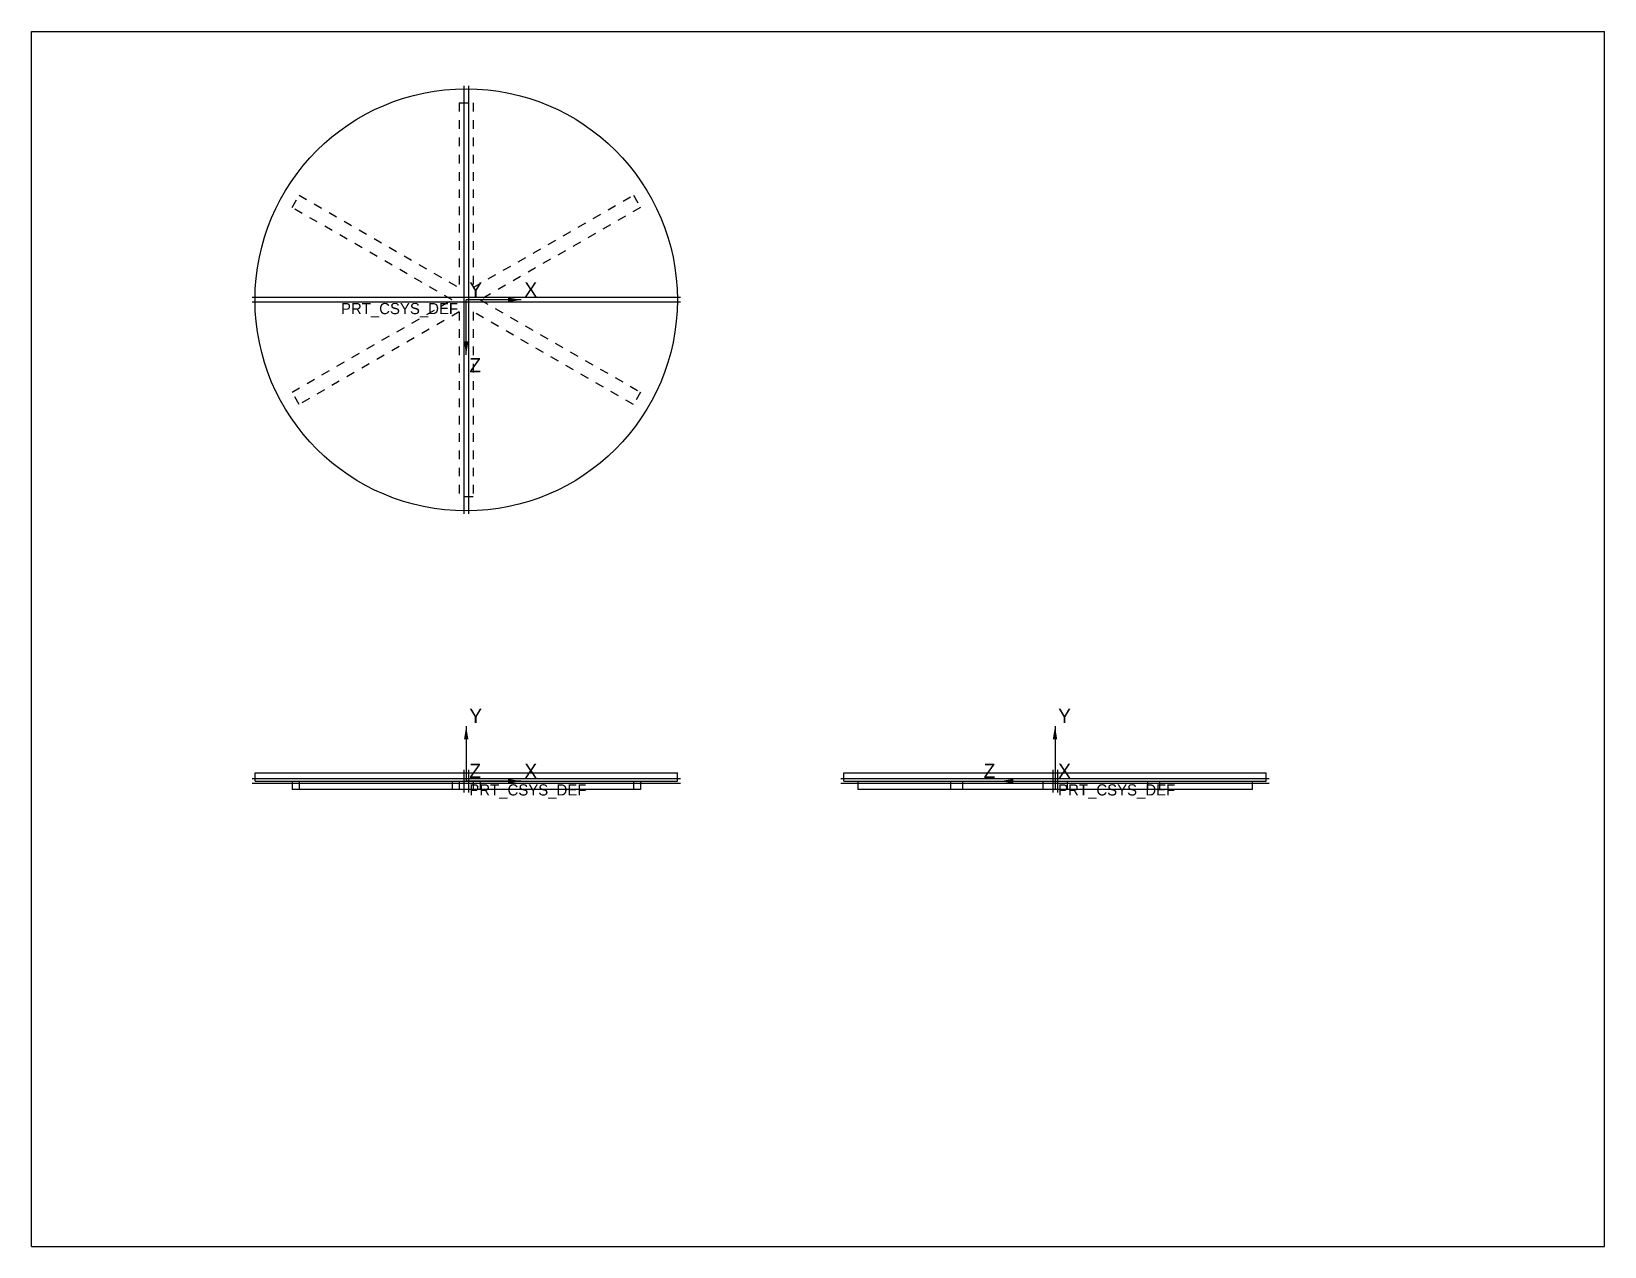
# Model space of a CAD drawing. Header units: inches. Extents: x 0 to 22, y 0 to 17.
import ezdxf

# ---------------------------------------------------------------- set-up
doc = ezdxf.new("R2010")
doc.units = ezdxf.units.IN
doc.header["$LTSCALE"] = 1.21
doc.header["$MEASUREMENT"] = 0
doc.linetypes.add('HIDDEN', pattern=[0.2, 0.1, -0.1])
doc.layers.get('0').update_dxf_attribs({"linetype": 'CONTINUOUS'})
for name, color, linetype in [('01___PRT_ALL_DTM_PLN', 7, 'CONTINUOUS'), ('02___PRT_ALL_AXES', 7, 'CONTINUOUS'), ('05___PRT_ALL_DTM_CSYS', 7, 'CONTINUOUS'), ('DEFAULT_2', 8, 'HIDDEN')]:
    doc.layers.add(name, color=color, linetype=linetype)
doc.styles.get("Standard").update_dxf_attribs({"font": 'ar_wgl__.ttf'})

msp = doc.modelspace()

# ---------------------------------------------------------------- linework, layer by layer
at = {"color": 7, "linetype": 'CONTINUOUS'}
for p, q in [((0, 0), (0, 17)), ((0, 17), (22, 17)), ((22, 0), (22, 17)), ((3.644, 6.511), (3.644, 6.393)), ((8.516, 6.393), (3.644, 6.393)), ((3.743, 6.511), (3.743, 6.393)), ((5.982, 6.511), (5.982, 6.393)), ((6.179, 6.511), (6.179, 6.393)), ((8.418, 6.511), (8.418, 6.393)), ((8.516, 6.511), (8.516, 6.393)), ((11.559, 6.511), (11.559, 6.393)), ((17.071, 6.393), (11.559, 6.393)), ((12.852, 6.511), (12.852, 6.393)), ((13.022, 6.511), (13.022, 6.393)), ((14.315, 6.511), (14.315, 6.393)), ((15.607, 6.511), (15.607, 6.393)), ((15.778, 6.511), (15.778, 6.393)), ((17.071, 6.511), (17.071, 6.393)), ((0, 0), (22, 0))]:
    msp.add_line(p, q, dxfattribs=at)
at = {"layer": '01___PRT_ALL_DTM_PLN', "color": 9, "linetype": 'CONTINUOUS'}
for p, q in [((6.047, 16.24), (6.047, 10.251)), ((9.075, 13.278), (3.086, 13.278)), ((6.047, 6.671), (6.047, 6.351)), ((14.348, 6.671), (14.348, 6.351)), ((9.075, 6.478), (3.086, 6.478)), ((17.309, 6.478), (11.32, 6.478))]:
    msp.add_line(p, q, dxfattribs=at)
at = {"layer": '01___PRT_ALL_DTM_PLN', "color": 7, "linetype": 'CONTINUOUS'}
for p, q in [((6.113, 16.24), (6.113, 10.251)), ((9.075, 13.212), (3.086, 13.212)), ((6.113, 6.671), (6.113, 6.351)), ((14.282, 6.671), (14.282, 6.351)), ((9.075, 6.544), (3.086, 6.544)), ((17.309, 6.544), (11.32, 6.544))]:
    msp.add_line(p, q, dxfattribs=at)
at = {"layer": '02___PRT_ALL_AXES', "color": 7, "linetype": 'CONTINUOUS'}
for p, q in [((3.127, 6.511), (3.127, 6.629)), ((3.127, 6.629), (9.033, 6.629)), ((9.033, 6.511), (9.033, 6.629)), ((11.362, 6.511), (11.362, 6.629)), ((11.362, 6.629), (17.267, 6.629)), ((17.267, 6.511), (17.267, 6.629)), ((3.127, 6.511), (9.033, 6.511)), ((11.362, 6.511), (17.267, 6.511))]:
    msp.add_line(p, q, dxfattribs=at)
msp.add_circle((6.08, 13.245), 2.953, dxfattribs=at)
at = {"layer": '05___PRT_ALL_DTM_CSYS', "color": 7, "linetype": 'CONTINUOUS', "true_color": 0xff3333}
for p, q in [((6.85, 13.245), (6.08, 13.245)), ((6.85, 6.511), (6.08, 6.511))]:
    msp.add_line(p, q, dxfattribs=at)
at = {"layer": '05___PRT_ALL_DTM_CSYS', "color": 7, "linetype": 'CONTINUOUS', "true_color": 0x33ffff}
for p, q in [((6.08, 12.475), (6.08, 13.245)), ((13.545, 6.511), (14.315, 6.511))]:
    msp.add_line(p, q, dxfattribs=at)
at = {"layer": '05___PRT_ALL_DTM_CSYS', "color": 7, "linetype": 'CONTINUOUS', "true_color": 0x33ff33}
for p, q in [((6.08, 7.281), (6.08, 6.511)), ((14.315, 7.281), (14.315, 6.511))]:
    msp.add_line(p, q, dxfattribs=at)
at = {"layer": '05___PRT_ALL_DTM_CSYS', "color": 7, "linetype": 'CONTINUOUS', "true_color": 0xff3333}
for points in [[(6.85, 13.245), (6.663, 13.214), (6.663, 13.277)], [(6.85, 6.511), (6.663, 6.48), (6.663, 6.542)]]:
    msp.add_solid(points, dxfattribs=at)
at = {"layer": '05___PRT_ALL_DTM_CSYS', "color": 7, "linetype": 'CONTINUOUS', "true_color": 0x33ffff}
for points in [[(6.08, 12.475), (6.049, 12.663), (6.111, 12.663)], [(13.545, 6.511), (13.732, 6.542), (13.732, 6.48)]]:
    msp.add_solid(points, dxfattribs=at)
at = {"layer": '05___PRT_ALL_DTM_CSYS', "color": 7, "linetype": 'CONTINUOUS', "true_color": 0x33ff33}
for points in [[(6.08, 7.281), (6.111, 7.094), (6.049, 7.094)], [(14.315, 7.281), (14.346, 7.094), (14.283, 7.094)]]:
    msp.add_solid(points, dxfattribs=at)
at = {"layer": 'DEFAULT_2', "color": 8, "linetype": 'HIDDEN'}
for p, q in [((5.982, 16.001), (5.982, 13.416)), ((5.982, 16.001), (6.179, 16.001)), ((6.179, 16.001), (6.179, 13.416)), ((3.644, 14.538), (3.743, 14.708)), ((5.883, 13.245), (3.644, 14.538)), ((3.743, 14.708), (5.982, 13.416)), ((6.179, 13.416), (8.418, 14.708)), ((8.516, 14.538), (6.277, 13.245)), ((8.418, 14.708), (8.516, 14.538)), ((3.644, 11.953), (5.883, 13.245)), ((6.277, 13.245), (8.516, 11.953)), ((5.982, 13.075), (3.743, 11.782)), ((5.982, 13.075), (5.982, 10.489)), ((8.418, 11.782), (6.179, 13.075)), ((6.179, 13.075), (6.179, 10.489)), ((3.743, 11.782), (3.644, 11.953)), ((8.516, 11.953), (8.418, 11.782)), ((6.179, 10.489), (5.982, 10.489)), ((3.644, 6.511), (8.516, 6.511)), ((5.883, 6.511), (5.883, 6.393)), ((6.277, 6.511), (6.277, 6.393)), ((11.559, 6.511), (17.071, 6.511)), ((14.144, 6.511), (14.144, 6.393)), ((14.485, 6.511), (14.485, 6.393))]:
    msp.add_line(p, q, dxfattribs=at)

# ---------------------------------------------------------------- texts
at = {"layer": '05___PRT_ALL_DTM_CSYS', "color": 7, "linetype": 'CONTINUOUS', "true_color": 0x33ff33, "char_height": 0.199, "width": 0.18484, "attachment_point": 1, "line_spacing_factor": 0.9}
for insert in [(6.124, 13.488), (6.124, 7.524), (14.359, 7.524)]:
    msp.add_mtext('Y', dxfattribs=dict(at, insert=insert))
at = {"layer": '05___PRT_ALL_DTM_CSYS', "color": 7, "linetype": 'CONTINUOUS', "true_color": 0xff3333, "char_height": 0.199, "width": 0.18484, "attachment_point": 1, "line_spacing_factor": 0.9}
for insert in [(6.894, 13.488), (6.894, 6.754), (14.359, 6.754)]:
    msp.add_mtext('X', dxfattribs=dict(at, insert=insert))
at = {"layer": '05___PRT_ALL_DTM_CSYS', "color": 7, "linetype": 'CONTINUOUS', "char_height": 0.15625, "width": 1.70713, "attachment_point": 1, "line_spacing_factor": 0.9}
for insert in [(4.329, 13.201), (6.124, 6.467), (14.359, 6.467)]:
    msp.add_mtext('PRT_CSYS_DEF', dxfattribs=dict(at, insert=insert))
at = {"layer": '05___PRT_ALL_DTM_CSYS', "color": 7, "linetype": 'CONTINUOUS', "true_color": 0x33ffff, "char_height": 0.199, "width": 0.16931, "attachment_point": 1, "line_spacing_factor": 0.9}
for insert in [(6.124, 12.431), (6.124, 6.754), (13.316, 6.754)]:
    msp.add_mtext('Z', dxfattribs=dict(at, insert=insert))

doc.saveas('drawing.dxf')
